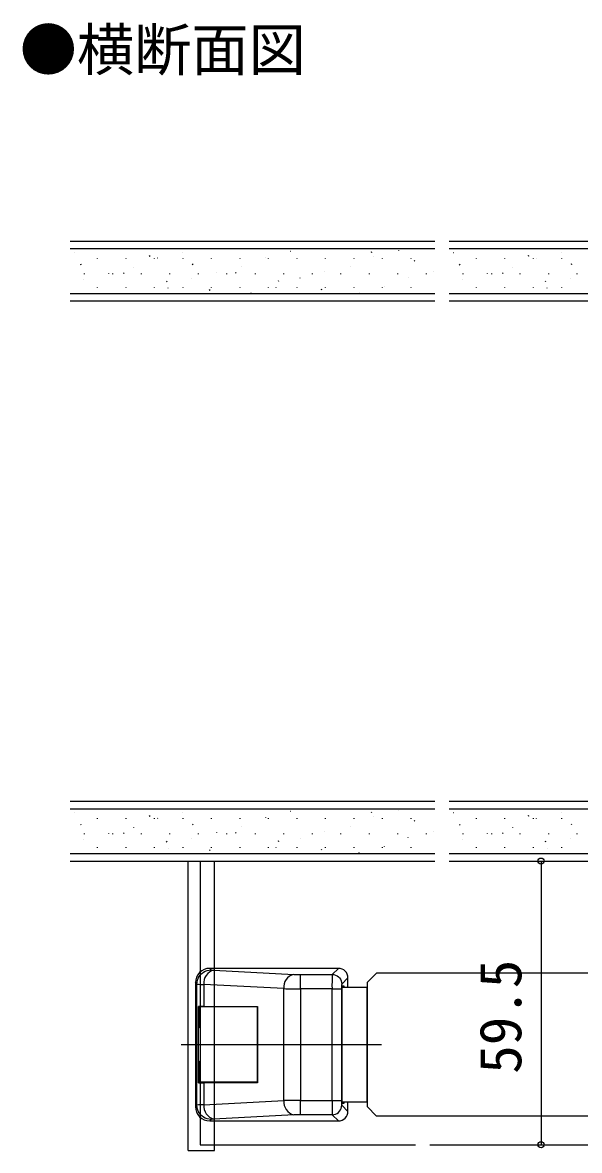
# Model space of a CAD drawing. Units: millimetres, scale not verified. Extents: x -525 to 525, y -784 to 780.
# Drawn here: x 18.3 to 135.1, y -648.9 to -412.2 of the extents above; entities that cross this region are included whole.
import ezdxf
from ezdxf.enums import TextEntityAlignment as Align

# ---------------------------------------------------------------- set-up
doc = ezdxf.new("R2010")
doc.units = ezdxf.units.MM
doc.header["$LTSCALE"] = 4
for name, color, linetype in [('0-2_USER1', 3, 'Continuous'), ('0-4_YKK_12', 2, 'Continuous'), ('0-5_YKK_13', 4, 'Continuous'), ('0-7_YKK_D', 6, 'Continuous'), ('0-9_YSS_K', 3, 'Continuous'), ('0-A_YSS_KE', 3, 'Continuous')]:
    doc.layers.add(name, color=color, linetype=linetype)
doc.styles.add('ＭＳ ゴシック', font='')
doc.styles.get('ＭＳ ゴシック').set_extended_font_data('MS Gothic')

msp = doc.modelspace()

# ---------------------------------------------------------------- linework, layer by layer
at = {"layer": '0-4_YKK_12'}
for p, q in [((55.553, -588.16), (55.553, -647.66)), ((90.553, -613.656), (92.553, -611.656)), ((258.566, -611.656), (92.553, -611.656)), ((100.754, -611.656), (93.553, -611.656)), ((90.553, -613.656), (90.553, -639.656)), ((90.553, -613.656), (90.553, -639.656)), ((92.553, -641.656), (90.553, -639.656)), ((258.566, -641.656), (92.553, -641.656)), ((100.754, -641.656), (93.553, -641.656)), ((55.553, -647.66), (100.754, -647.66)), ((103.754, -647.66), (320.073, -647.66))]:
    msp.add_line(p, q, dxfattribs=at)
at = {"layer": '0-5_YKK_13'}
for p, q in [((53.053, -648.86), (53.053, -588.16)), ((58.553, -648.86), (58.553, -588.16)), ((57.549, -610.66), (57.863, -610.974)), ((84.556, -610.66), (57.549, -610.66)), ((58.446, -611.043), (75.21, -611.921)), ((76.624, -611.952), (83.263, -611.952)), ((76.624, -614.948), (76.624, -611.952)), ((83.263, -611.952), (84.556, -610.66)), ((86.553, -612.657), (85.261, -613.949)), ((86.553, -614.66), (86.553, -612.657)), ((54.867, -613.97), (54.553, -613.655)), ((54.553, -613.655), (54.553, -639.664)), ((54.867, -639.349), (54.867, -613.97)), ((73.088, -614.917), (56.325, -614.038)), ((56.325, -614.038), (56.325, -618.66)), ((73.088, -638.402), (73.088, -614.917)), ((83.214, -614.948), (76.624, -614.948)), ((76.624, -614.948), (76.624, -638.371)), ((83.214, -638.371), (83.214, -614.948)), ((90.553, -614.66), (85.211, -614.66)), ((85.243, -614.41), (85.243, -638.91)), ((85.793, -614.41), (85.243, -614.41)), ((85.793, -614.66), (85.793, -614.41)), ((56.325, -618.66), (55.182, -618.66)), ((55.182, -634.66), (55.182, -618.66)), ((56.5, -618.76), (55.412, -618.76)), ((55.412, -623.16), (55.412, -618.76)), ((56.325, -618.66), (67.553, -618.66)), ((67.553, -618.76), (56.5, -618.76)), ((67.553, -618.66), (67.553, -634.66)), ((67.553, -634.56), (67.553, -618.76)), ((51.553, -626.66), (93.621, -626.66)), ((55.182, -634.66), (56.325, -634.66)), ((56.5, -634.56), (55.412, -634.56)), ((56.325, -634.66), (56.325, -639.281)), ((67.553, -634.66), (56.325, -634.66)), ((67.553, -634.56), (56.5, -634.56)), ((56.325, -639.281), (73.088, -638.402)), ((76.624, -638.371), (83.214, -638.371)), ((76.624, -641.367), (76.624, -638.371)), ((83.214, -638.371), (85.211, -638.371)), ((86.553, -640.662), (86.553, -638.66)), ((54.553, -639.664), (54.867, -639.349)), ((85.261, -639.37), (86.553, -640.662)), ((57.863, -642.345), (57.549, -642.66)), ((57.549, -642.66), (84.556, -642.66)), ((75.21, -641.398), (58.446, -642.277)), ((83.263, -641.367), (76.624, -641.367)), ((84.556, -642.66), (83.263, -641.367)), ((53.053, -648.86), (58.553, -648.86))]:
    msp.add_line(p, q, dxfattribs=at)
for points in [[(54.867, -613.97), (54.899, -613.544), (54.99, -613.127), (55.14, -612.727), (55.346, -612.353), (55.602, -612.011), (55.904, -611.709), (56.246, -611.452), (56.621, -611.247), (57.02, -611.097), (57.437, -611.005), (57.863, -610.974)], [(83.263, -611.952), (83.61, -611.983), (83.945, -612.074), (84.26, -612.221), (84.545, -612.421), (84.791, -612.667), (84.991, -612.952), (85.139, -613.267), (85.229, -613.603), (85.261, -613.949)], [(83.214, -614.948), (85.211, -614.948), (85.211, -638.371)], [(85.211, -638.66), (90.553, -638.66), (90.553, -614.66)], [(55.637, -630.16), (55.637, -623.16), (55.412, -623.16)], [(55.412, -634.56), (55.412, -630.16), (55.637, -630.16)], [(85.243, -638.91), (85.793, -638.91), (85.793, -638.66)], [(57.863, -642.345), (57.437, -642.314), (57.02, -642.222), (56.621, -642.072), (56.246, -641.867), (55.904, -641.611), (55.602, -641.308), (55.346, -640.967), (55.14, -640.592), (54.99, -640.192), (54.899, -639.775), (54.867, -639.349)], [(83.263, -641.367), (83.61, -641.336), (83.945, -641.245), (84.26, -641.098), (84.545, -640.898), (84.791, -640.652), (84.991, -640.367), (85.139, -640.052), (85.229, -639.716), (85.261, -639.37)]]:
    msp.add_lwpolyline(points, dxfattribs=at)
for centre, radius, start, end in [((57.547, -613.654), 2.994, 89.96782, 180.03218), ((59.066, -613.731), 2.759, 102.98938, 186.40774), ((58.4, -608.922), 2.121, 255.33304, 271.24019), ((75.83, -614.609), 2.759, 102.98938, 186.40774), ((76.541, -583.174), 28.778, 267.34813, 270.16471), ((127.394, -614.182), 44.187, 177.1073, 180.99321), ((84.557, -612.656), 1.996, 359.96796, 90.03204), ((56.115, -602.984), 11.057, 263.52066, 271.0879), ((76.378, -439.71), 175.238, 268.92448, 270.08052), ((90.631, -614.717), 5.425, 171.86503, 182.44066), ((75.936, -638.635), 2.857, 175.32403, 255.27885), ((76.453, -822.342), 183.971, 89.94692, 91.04808), ((135.971, -638.995), 52.761, 179.32261, 182.57688), ((90.631, -638.602), 5.425, 177.55934, 188.13497), ((57.547, -639.665), 2.994, 179.96782, 270.03218), ((56.292, -654.107), 14.826, 89.87498, 95.51645), ((59.172, -639.514), 2.857, 175.32403, 255.27885), ((84.557, -640.663), 1.996, 269.96796, 0.03204), ((58.4, -644.397), 2.121, 88.75981, 104.66696), ((76.541, -670.145), 28.778, 89.83529, 92.65187)]:
    msp.add_arc(centre, radius, start, end, dxfattribs=at)
at = {"layer": '0-7_YKK_D'}
for p, q in [((117.738, -588.16), (128.058, -588.16)), ((127.058, -588.16), (127.058, -647.66)), ((121.198, -647.66), (128.058, -647.66))]:
    msp.add_line(p, q, dxfattribs=at)
for centre in [(127.058, -588.16), (127.058, -647.66)]:
    msp.add_circle(centre, 0.637, dxfattribs=at)
at = {"layer": '0-9_YSS_K'}
for p, q in [((28.284, -459.66), (104.754, -459.66)), ((29.191, -460.56), (29.184, -460.541)), ((45.059, -461.286), (44.949, -461.12)), ((51.864, -460.407), (51.858, -460.388)), ((74.538, -460.254), (74.531, -460.235)), ((91.569, -460.525), (91.459, -460.359)), ((91.987, -461.392), (91.98, -461.373)), ((97.211, -460.1), (97.204, -460.081)), ((107.754, -459.66), (240.566, -459.66)), ((108.661, -460.56), (108.654, -460.541)), ((124.529, -461.286), (124.418, -461.12)), ((131.334, -460.407), (131.327, -460.388)), ((30.606, -463.127), (30.496, -462.96)), ((34.018, -461.769), (34.018, -461.669)), ((39.998, -461.769), (39.998, -461.669)), ((41.649, -463.651), (41.643, -463.632)), ((45.978, -461.769), (45.978, -461.669)), ((46.64, -461.699), (46.633, -461.68)), ((51.958, -461.769), (51.958, -461.669)), ((54.065, -463.055), (53.955, -462.888)), ((57.938, -461.769), (57.938, -461.669)), ((63.918, -461.769), (63.918, -461.669)), ((64.323, -463.497), (64.316, -463.479)), ((69.313, -461.546), (69.307, -461.527)), ((69.898, -461.769), (69.898, -461.669)), ((75.878, -461.769), (75.878, -461.669)), ((81.858, -461.769), (81.858, -461.669)), ((86.996, -463.344), (86.989, -463.325)), ((87.838, -461.769), (87.838, -461.669)), ((93.818, -461.769), (93.818, -461.669)), ((99.798, -461.769), (99.798, -461.669)), ((100.575, -462.294), (100.465, -462.127)), ((110.076, -463.127), (109.965, -462.96)), ((113.488, -461.769), (113.488, -461.669)), ((119.468, -461.769), (119.468, -461.669)), ((121.119, -463.651), (121.112, -463.632)), ((125.448, -461.769), (125.448, -461.669)), ((126.11, -461.699), (126.103, -461.68)), ((131.428, -461.769), (131.428, -461.669)), ((133.535, -463.055), (133.425, -462.888)), ((31.167, -466.141), (31.161, -466.122)), ((31.268, -464.999), (31.268, -464.899)), ((36.392, -464.849), (36.385, -464.83)), ((37.248, -464.999), (37.248, -464.899)), ((39.613, -464.896), (39.502, -464.729)), ((43.228, -464.999), (43.228, -464.899)), ((49.208, -464.999), (49.208, -464.899)), ((53.841, -465.987), (53.834, -465.968)), ((55.188, -464.999), (55.188, -464.899)), ((59.065, -464.695), (59.058, -464.676)), ((61.168, -464.999), (61.168, -464.899)), ((63.072, -464.824), (62.961, -464.657)), ((67.148, -464.999), (67.148, -464.899)), ((73.128, -464.999), (73.128, -464.899)), ((76.514, -465.834), (76.507, -465.815)), ((79.108, -464.999), (79.108, -464.899)), ((81.738, -464.542), (81.732, -464.523)), ((85.088, -464.999), (85.088, -464.899)), ((91.068, -464.999), (91.068, -464.899)), ((97.048, -464.999), (97.048, -464.899)), ((99.187, -465.681), (99.181, -465.662)), ((103.028, -464.999), (103.028, -464.899)), ((104.412, -464.389), (104.405, -464.37)), ((110.637, -466.141), (110.63, -466.122)), ((110.738, -464.999), (110.738, -464.899)), ((115.861, -464.849), (115.855, -464.83)), ((116.718, -464.999), (116.718, -464.899)), ((119.082, -464.896), (118.972, -464.729)), ((122.698, -464.999), (122.698, -464.899)), ((128.678, -464.999), (128.678, -464.899)), ((133.31, -465.987), (133.304, -465.968)), ((134.658, -464.999), (134.658, -464.899)), ((34.018, -467.849), (34.018, -467.749)), ((39.998, -467.849), (39.998, -467.749)), ((45.978, -467.849), (45.978, -467.749)), ((48.619, -466.665), (48.509, -466.498)), ((48.85, -467.939), (48.843, -467.92)), ((51.958, -467.849), (51.958, -467.749)), ((57.625, -468.434), (57.515, -468.267)), ((57.938, -467.849), (57.938, -467.749)), ((63.918, -467.849), (63.918, -467.749)), ((69.898, -467.849), (69.898, -467.749)), ((71.523, -467.786), (71.517, -467.767)), ((72.078, -466.593), (71.968, -466.426)), ((75.878, -467.849), (75.878, -467.749)), ((81.085, -468.362), (80.974, -468.195)), ((81.858, -467.849), (81.858, -467.749)), ((87.838, -467.849), (87.838, -467.749)), ((93.818, -467.849), (93.818, -467.749)), ((94.197, -467.633), (94.19, -467.614)), ((99.798, -467.849), (99.798, -467.749)), ((113.488, -467.849), (113.488, -467.749)), ((119.468, -467.849), (119.468, -467.749)), ((125.448, -467.849), (125.448, -467.749)), ((128.089, -466.665), (127.978, -466.498)), ((128.32, -467.939), (128.313, -467.92)), ((131.428, -467.849), (131.428, -467.749)), ((104.754, -469.16), (28.284, -469.16)), ((43.592, -469.137), (43.585, -469.118)), ((66.265, -468.984), (66.259, -468.965)), ((88.939, -468.83), (88.932, -468.811)), ((240.566, -469.16), (107.754, -469.16)), ((123.062, -469.137), (123.055, -469.118)), ((28.284, -577.16), (104.754, -577.16)), ((107.754, -577.16), (240.566, -577.16)), ((29.191, -578.06), (29.184, -578.041)), ((34.018, -579.269), (34.018, -579.169)), ((39.998, -579.269), (39.998, -579.169)), ((45.059, -578.786), (44.949, -578.62)), ((45.978, -579.269), (45.978, -579.169)), ((46.64, -579.199), (46.633, -579.18)), ((51.864, -577.907), (51.858, -577.888)), ((51.958, -579.269), (51.958, -579.169)), ((57.938, -579.269), (57.938, -579.169)), ((63.918, -579.269), (63.918, -579.169)), ((69.313, -579.046), (69.307, -579.027)), ((69.898, -579.269), (69.898, -579.169)), ((74.538, -577.754), (74.531, -577.735)), ((75.878, -579.269), (75.878, -579.169)), ((81.858, -579.269), (81.858, -579.169)), ((87.838, -579.269), (87.838, -579.169)), ((91.569, -578.025), (91.459, -577.859)), ((91.987, -578.892), (91.98, -578.873)), ((93.818, -579.269), (93.818, -579.169)), ((97.211, -577.6), (97.204, -577.581)), ((99.798, -579.269), (99.798, -579.169)), ((100.575, -579.794), (100.465, -579.627)), ((108.661, -578.06), (108.654, -578.041)), ((113.488, -579.269), (113.488, -579.169)), ((119.468, -579.269), (119.468, -579.169)), ((124.529, -578.786), (124.418, -578.62)), ((125.448, -579.269), (125.448, -579.169)), ((126.11, -579.199), (126.103, -579.18)), ((131.334, -577.907), (131.327, -577.888)), ((131.428, -579.269), (131.428, -579.169)), ((30.606, -580.627), (30.496, -580.46)), ((41.649, -581.151), (41.643, -581.132)), ((54.065, -580.555), (53.955, -580.388)), ((64.323, -580.997), (64.316, -580.979)), ((81.738, -582.042), (81.732, -582.023)), ((86.996, -580.844), (86.989, -580.825)), ((104.412, -581.889), (104.405, -581.87)), ((110.076, -580.627), (109.965, -580.46)), ((121.119, -581.151), (121.112, -581.132)), ((133.535, -580.555), (133.425, -580.388)), ((31.167, -583.641), (31.161, -583.622)), ((31.268, -582.499), (31.268, -582.399)), ((36.392, -582.349), (36.385, -582.33)), ((37.248, -582.499), (37.248, -582.399)), ((39.613, -582.396), (39.502, -582.229)), ((43.228, -582.499), (43.228, -582.399)), ((48.619, -584.165), (48.509, -583.998)), ((49.208, -582.499), (49.208, -582.399)), ((53.841, -583.487), (53.834, -583.468)), ((55.188, -582.499), (55.188, -582.399)), ((59.065, -582.195), (59.058, -582.176)), ((61.168, -582.499), (61.168, -582.399)), ((63.072, -582.324), (62.961, -582.157)), ((67.148, -582.499), (67.148, -582.399)), ((72.078, -584.093), (71.968, -583.926)), ((73.128, -582.499), (73.128, -582.399)), ((76.514, -583.334), (76.507, -583.315)), ((79.108, -582.499), (79.108, -582.399)), ((85.088, -582.499), (85.088, -582.399)), ((91.068, -582.499), (91.068, -582.399)), ((97.048, -582.499), (97.048, -582.399)), ((99.187, -583.181), (99.181, -583.162)), ((103.028, -582.499), (103.028, -582.399)), ((110.637, -583.641), (110.63, -583.622)), ((110.738, -582.499), (110.738, -582.399)), ((115.861, -582.349), (115.855, -582.33)), ((116.718, -582.499), (116.718, -582.399)), ((119.082, -582.396), (118.972, -582.229)), ((122.698, -582.499), (122.698, -582.399)), ((128.089, -584.165), (127.978, -583.998)), ((128.678, -582.499), (128.678, -582.399)), ((133.31, -583.487), (133.304, -583.468)), ((134.658, -582.499), (134.658, -582.399)), ((104.754, -586.66), (28.284, -586.66)), ((34.018, -585.349), (34.018, -585.249)), ((39.998, -585.349), (39.998, -585.249)), ((43.592, -586.637), (43.585, -586.618)), ((45.978, -585.349), (45.978, -585.249)), ((48.85, -585.439), (48.843, -585.42)), ((51.958, -585.349), (51.958, -585.249)), ((57.625, -585.934), (57.515, -585.767)), ((57.938, -585.349), (57.938, -585.249)), ((63.918, -585.349), (63.918, -585.249)), ((66.265, -586.484), (66.259, -586.465)), ((69.898, -585.349), (69.898, -585.249)), ((71.523, -585.286), (71.517, -585.267)), ((75.878, -585.349), (75.878, -585.249)), ((81.085, -585.862), (80.974, -585.695)), ((81.858, -585.349), (81.858, -585.249)), ((87.838, -585.349), (87.838, -585.249)), ((88.939, -586.33), (88.932, -586.311)), ((93.818, -585.349), (93.818, -585.249)), ((94.197, -585.133), (94.19, -585.114)), ((99.798, -585.349), (99.798, -585.249)), ((240.566, -586.66), (107.754, -586.66)), ((113.488, -585.349), (113.488, -585.249)), ((119.468, -585.349), (119.468, -585.249)), ((123.062, -586.637), (123.055, -586.618)), ((125.448, -585.349), (125.448, -585.249)), ((128.32, -585.439), (128.313, -585.42)), ((131.428, -585.349), (131.428, -585.249))]:
    msp.add_line(p, q, dxfattribs=at)
at = {"layer": '0-A_YSS_KE'}
for p, q in [((104.754, -458.16), (28.284, -458.16)), ((240.566, -458.16), (107.754, -458.16)), ((104.754, -470.66), (28.284, -470.66)), ((240.566, -470.66), (107.754, -470.66)), ((104.754, -575.66), (28.284, -575.66)), ((240.566, -575.66), (107.754, -575.66)), ((28.284, -588.16), (104.754, -588.16)), ((107.754, -588.16), (240.566, -588.16))]:
    msp.add_line(p, q, dxfattribs=at)

# ---------------------------------------------------------------- texts
at = {"layer": '0-2_USER1', "style": 'ＭＳ ゴシック'}
msp.add_text('●横断面図', height=8.798, dxfattribs=at).set_placement((17.699, -424.957), align=Align.BOTTOM_LEFT)
at = {"layer": '0-7_YKK_D', "style": 'ＭＳ ゴシック'}
msp.add_text('59.5', height=8.798, rotation=90, dxfattribs=at).set_placement((125.558, -632.773), align=Align.BOTTOM_LEFT)

doc.saveas('drawing.dxf')
